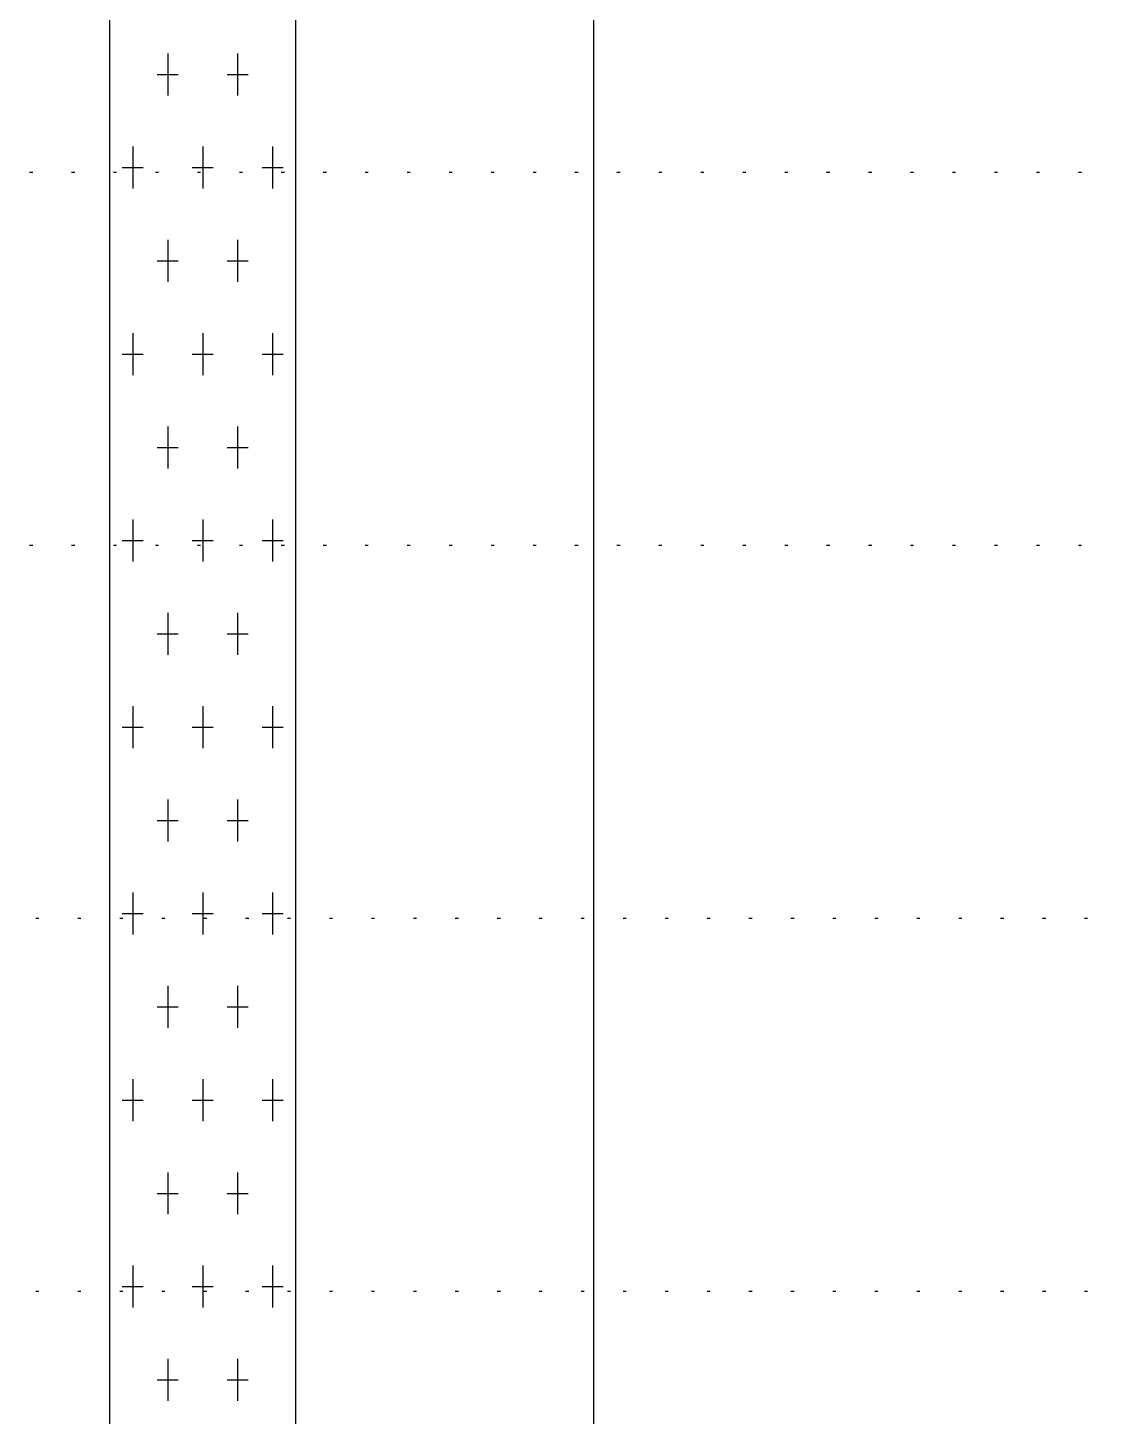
# Model space of a CAD drawing. Header units: millimetres. Extents: x -1499 to 6658, y -12483 to -6008.
# Drawn here: x 1817.95 to 1852.43, y -10917.09 to -10872.42 of the extents above; entities that cross this region are included whole.
import ezdxf

# ---------------------------------------------------------------- set-up
doc = ezdxf.new("R2010")
doc.units = ezdxf.units.MM
doc.linetypes.add('A-DOTLN01H', pattern=[0.125, 0, -0.125])
for name, color, linetype in [('CR-GRID', 56, 'A-DOTLN01H'), ('Layer', 7, 'Continuous'), ('수직그리드', 1, 'Continuous')]:
    doc.layers.add(name, color=color, linetype=linetype)

# ---------------------------------------------------------------- blocks, each defined once
blk = doc.blocks.new('TB-12')
at = {"layer": 'Layer'}
for points in [[(-1, -6), (-1, -32), (1, -32), (1, -6), (-1, -6)], [(-0.375, -11.2625), (-0.375, -11.4875)], [(0.375, -11.2625), (0.375, -11.4875)], [(-0.4875, -11.375), (-0.2625, -11.375)], [(0.2625, -11.375), (0.4875, -11.375)], [(-0.75, -11.7625), (-0.75, -11.9875)], [(0, -11.7625), (0, -11.9875)], [(0.75, -11.7625), (0.75, -11.9875)], [(-0.8625, -11.875), (-0.6375, -11.875)], [(-0.1125, -11.875), (0.1125, -11.875)], [(0.6375, -11.875), (0.8625, -11.875)], [(-0.375, -12.2625), (-0.375, -12.4875)], [(0.375, -12.2625), (0.375, -12.4875)], [(-0.4875, -12.375), (-0.2625, -12.375)], [(0.2625, -12.375), (0.4875, -12.375)], [(-0.75, -12.7625), (-0.75, -12.9875)], [(0, -12.7625), (0, -12.9875)], [(0.75, -12.7625), (0.75, -12.9875)], [(-0.8625, -12.875), (-0.6375, -12.875)], [(-0.1125, -12.875), (0.1125, -12.875)], [(0.6375, -12.875), (0.8625, -12.875)], [(-0.375, -13.2625), (-0.375, -13.4875)], [(0.375, -13.2625), (0.375, -13.4875)], [(-0.4875, -13.375), (-0.2625, -13.375)], [(0.2625, -13.375), (0.4875, -13.375)], [(-0.75, -13.7625), (-0.75, -13.9875)], [(0, -13.7625), (0, -13.9875)], [(0.75, -13.7625), (0.75, -13.9875)], [(-0.8625, -13.875), (-0.6375, -13.875)], [(-0.1125, -13.875), (0.1125, -13.875)], [(0.6375, -13.875), (0.8625, -13.875)], [(-0.375, -14.2625), (-0.375, -14.4875)], [(0.375, -14.2625), (0.375, -14.4875)], [(-0.4875, -14.375), (-0.2625, -14.375)], [(0.2625, -14.375), (0.4875, -14.375)], [(-0.75, -14.7625), (-0.75, -14.9875)], [(0, -14.7625), (0, -14.9875)], [(0.75, -14.7625), (0.75, -14.9875)], [(-0.8625, -14.875), (-0.6375, -14.875)], [(-0.1125, -14.875), (0.1125, -14.875)], [(0.6375, -14.875), (0.8625, -14.875)], [(-0.375, -15.2625), (-0.375, -15.4875)], [(0.375, -15.2625), (0.375, -15.4875)], [(-0.4875, -15.375), (-0.2625, -15.375)], [(0.2625, -15.375), (0.4875, -15.375)], [(-0.75, -15.7625), (-0.75, -15.9875)], [(0, -15.7625), (0, -15.9875)], [(0.75, -15.7625), (0.75, -15.9875)], [(-0.8625, -15.875), (-0.6375, -15.875)], [(-0.1125, -15.875), (0.1125, -15.875)], [(0.6375, -15.875), (0.8625, -15.875)], [(-0.375, -16.2625), (-0.375, -16.4875)], [(0.375, -16.2625), (0.375, -16.4875)], [(-0.4875, -16.375), (-0.2625, -16.375)], [(0.2625, -16.375), (0.4875, -16.375)], [(-0.75, -16.7625), (-0.75, -16.9875)], [(0, -16.7625), (0, -16.9875)], [(0.75, -16.7625), (0.75, -16.9875)], [(-0.8625, -16.875), (-0.6375, -16.875)], [(-0.1125, -16.875), (0.1125, -16.875)], [(0.6375, -16.875), (0.8625, -16.875)], [(-0.375, -17.2625), (-0.375, -17.4875)], [(0.375, -17.2625), (0.375, -17.4875)], [(-0.4875, -17.375), (-0.2625, -17.375)], [(0.2625, -17.375), (0.4875, -17.375)], [(-0.75, -17.7625), (-0.75, -17.9875)], [(0, -17.7625), (0, -17.9875)], [(0.75, -17.7625), (0.75, -17.9875)], [(-0.8625, -17.875), (-0.6375, -17.875)], [(-0.1125, -17.875), (0.1125, -17.875)], [(0.6375, -17.875), (0.8625, -17.875)], [(-0.375, -18.2625), (-0.375, -18.4875)], [(0.375, -18.2625), (0.375, -18.4875)], [(-0.4875, -18.375), (-0.2625, -18.375)], [(0.2625, -18.375), (0.4875, -18.375)]]:
    blk.add_lwpolyline(points, dxfattribs=at)

msp = doc.modelspace()

# ---------------------------------------------------------------- linework, layer by layer
at = {"layer": 'CR-GRID', "linetype": 'A-DOTLN01H', "ltscale": 10}
for p, q in [((696.157, -10877.058), (2236.157, -10877.058)), ((696.157, -10889.058), (6196.157, -10889.058)), ((1436.157, -10901.058), (6196.157, -10901.058))]:
    msp.add_line(p, q, dxfattribs=at)
at = {"layer": 'CR-GRID', "color": 6, "linetype": 'A-DOTLN01H', "ltscale": 10}
msp.add_line((1436.157, -10913.058), (6196.157, -10913.058), dxfattribs=at)
at = {"layer": '수직그리드'}
msp.add_line((1836.157, -10767.858), (1836.157, -11873.058), dxfattribs=at)

# ---------------------------------------------------------------- block references
at = {"xscale": 3, "yscale": 6, "zscale": 3}
msp.add_blockref('TB-12', (1823.577, -10805.665), dxfattribs=at)

doc.saveas('drawing.dxf')
